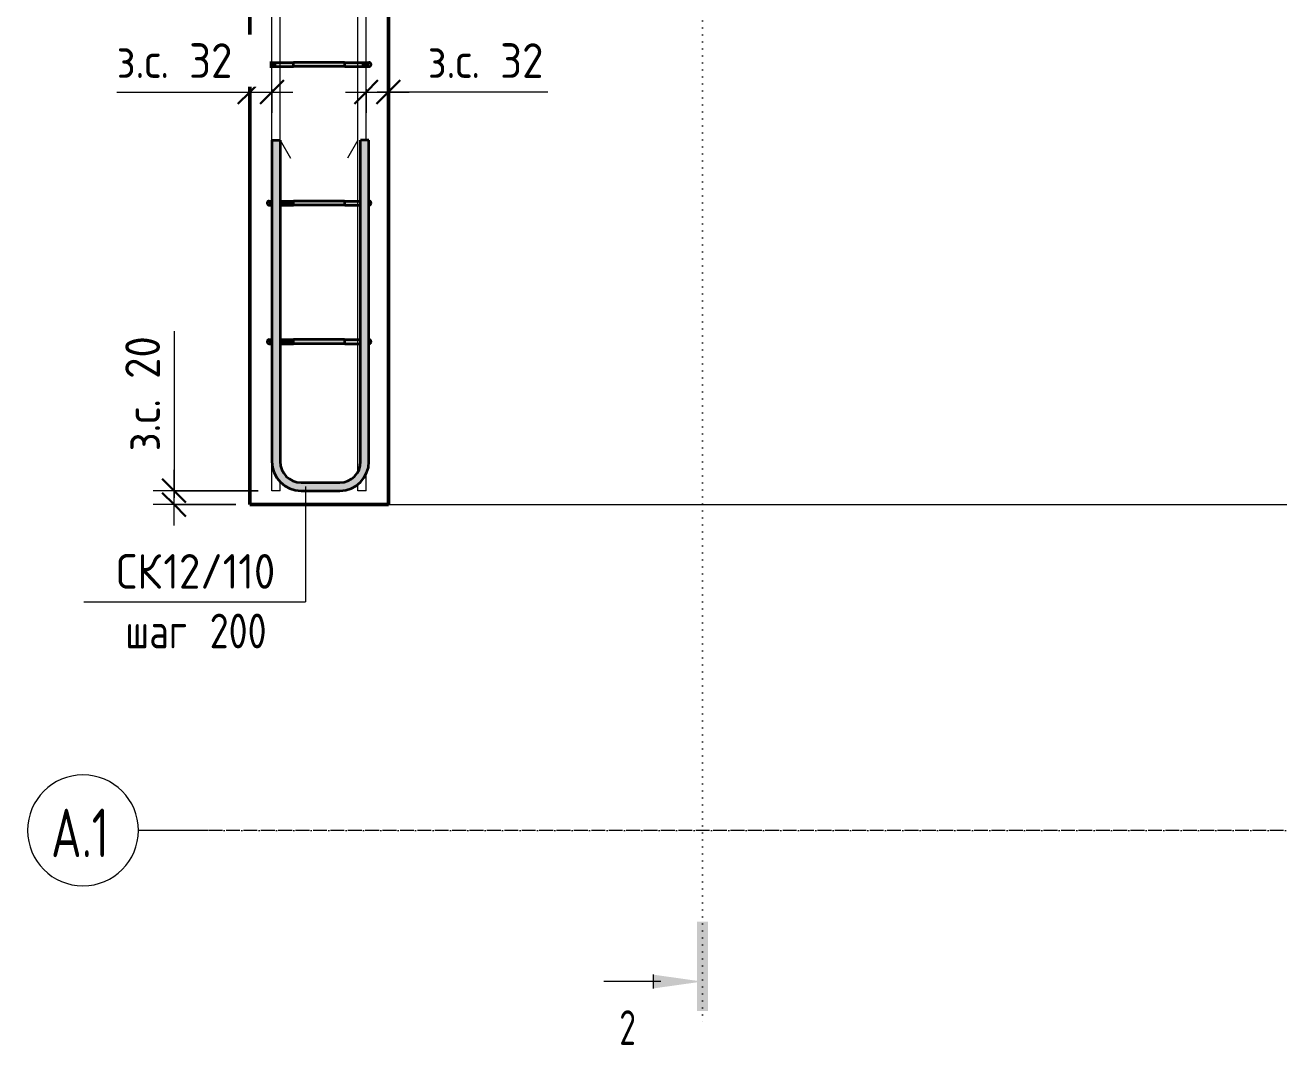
# Model space of a CAD drawing. Header units: millimetres. Extents: x 38156 to 72532, y -3741 to 33881.
# Drawn here: x 56990 to 58799, y 30835 to 32307 of the extents above; entities that cross this region are included whole.
import ezdxf

# ---------------------------------------------------------------- set-up
doc = ezdxf.new("R2010")
doc.units = ezdxf.units.MM
doc.linetypes.add('02 Штрихпунктирная _20 мм_', pattern=[25, 20, -2.5, 0, -2.5])
doc.linetypes.add('04 Пунктир 10мм', pattern=[10, 0, -10])
for name, color, linetype, lineweight in [('AA_Dim', 7, 'Continuous', 9), ('AA_Dim-20', 7, 'Continuous', 9), ('AA_Oformlenie', 7, 'Continuous', 9), ('AA_Razrez', 7, 'Continuous', 9), ('AA_Vinoska', 7, 'Continuous', 9), ('AF_Stena_Опалубка', 253, 'Continuous', 20), ('KR_Armatura_Tonkie', 7, 'Continuous', 20), ('KR_Fundament', 7, 'Continuous', 20), ('Оси', 7, 'Continuous', 9)]:
    doc.layers.add(name, color=color, linetype=linetype, lineweight=lineweight)
doc.styles.add('ISOCPEUR', font='isocpeur.ttf', dxfattribs={"width": 0.7, "height": 70})
doc.styles.add('ISOCPEUR_1', font='isocpeur.ttf', dxfattribs={"width": 0.7, "height": 50})
doc.styles.add('ISOCPEUR_2', font='isocpeur.ttf', dxfattribs={"width": 0.9, "height": 50})
doc.styles.add('ISOCPEUR_3', font='isocpeur.ttf', dxfattribs={"width": 0.8, "height": 50})
doc.dimstyles.new('01_Точн_3_знака__непрозр__З_С_', dxfattribs={"dimscale": 304.8, "dimtxt": 49.799059, "dimasz": 0.111549, "dimexe": 0.098425, "dimexo": 0.065617, "dimgap": 0.016404, "dimtad": 1, "dimdec": 3, "dimrnd": 0.001, "dimdsep": 46, "dimtxsty": 'ISOCPEUR_2', "dimblk1": 'OBLIQUE', "dimblk2": 'OBLIQUE', "dimsah": 1, "dimcen": 0.09, "dimdle": 0.098425, "dimazin": 0, "dimtfac": 1, "dimtdec": 4, "dimtix": 1, "dimtmove": 1, "dimatfit": 3, "dimfxl": 1, "dimtvp": 1, "dimtfill": 1, "dimtolj": 1, "dimtzin": 0, "dimlwd": 18, "dimlwe": 18, "dimarcsym": 2})

# ---------------------------------------------------------------- blocks, each defined once
blk = doc.blocks.new('079_Засечки _ЭлУзла_ - d12 А240-3764686-ВК_Арм')
at = {"layer": 'AA_Oformlenie'}
for p, q in [((0, 0), (15, -26)), ((112, 0), (97, -26))]:
    blk.add_line(p, q, dxfattribs=at)
blk = doc.blocks.new('Ось сетки - d_4мм-2765513-ВК_Арм')
at = {"layer": 'Оси'}
for start, end in [(360, 180), (360, 180), (180, 360), (180, 360)]:
    blk.add_arc((0, 0), 4, start, end, dxfattribs=at)
blk = doc.blocks.new('Разрез - Номер узла_ сзади-394133-ВК_Арм')
at = {"layer": 'AA_Razrez'}
for points in [[(7.329, 0.404), (7.329, -0.394), (0.873, -0.394), (0.873, 0.404)], [(3.497, -3.533), (2.503, -3.533), (3, 0)]]:
    blk.add_hatch(color=256, dxfattribs=at).paths.add_polyline_path(points)
for p, q in [((2.503, -3.533), (3.497, -3.533)), ((3, -3), (3, -7.096))]:
    blk.add_line(p, q, dxfattribs=at)
blk = doc.blocks.new('042_М_Арматуры - Диам длина поз _ Комментарий-2260297-ВК_Арм')
at = {"layer": 'AA_Vinoska'}
blk.add_line((-8, 0), (8, 0), dxfattribs=at)
blk = doc.blocks.new('DIMBLOCK29-ВК_Арм')
at = {"layer": 'AA_Dim-20', "lineweight": 18}
for p, q in [((57204.8, 31865.3), (57204.8, 31672)), ((57204.8, 31672), (57204.8, 31625)), ((57204.8, 31585), (57204.8, 31665)), ((57326, 31635), (57174.8, 31635)), ((57204.8, 31635), (57326, 31635)), ((57294, 31615), (57174.8, 31615)), ((57204.8, 31615), (57294, 31615))]:
    blk.add_line(p, q, dxfattribs=at)
at = {"layer": 'AA_Dim-20', "lineweight": 30}
for p, q in [((57204.8, 31635), (57187.8, 31652)), ((57204.8, 31615), (57187.8, 31632)), ((57204.8, 31635), (57221.8, 31618)), ((57204.8, 31615), (57221.8, 31598))]:
    blk.add_line(p, q, dxfattribs=at)
at = {"layer": 'AA_Dim-20', "color": 0, "lineweight": 18, "insert": (57134.5, 31692), "char_height": 50, "width": 208.007, "attachment_point": 1, "rotation": 90, "line_spacing_factor": 1.149209, "style": 'ISOCPEUR_2', "bg_fill": 3, "box_fill_scale": 1.25, "bg_fill_color": 256, "bg_fill_true_color": 13158600, "bg_fill_transparency": 0}
blk.add_mtext('з.с. 20', dxfattribs=at)
blk = doc.blocks.new('_Oblique')
at = {"color": 0, "linetype": 'ByBlock', "lineweight": -2}
blk.add_line((-0.5, -0.5), (0.5, 0.5), dxfattribs=at)
blk = doc.blocks.new('DIMBLOCK35-ВК_Арм')
at = {"layer": 'AA_Dim-20', "lineweight": 30}
for p, q in [((57314, 32210.3), (57331, 32227.3)), ((57346, 32210.3), (57363, 32227.3)), ((57314, 32210.3), (57297, 32193.3)), ((57346, 32210.3), (57329, 32193.3))]:
    blk.add_line(p, q, dxfattribs=at)
at = {"layer": 'AA_Dim-20', "lineweight": 18}
for p, q in [((57122.2, 32210.3), (57315.6, 32210.3)), ((57284, 32210.3), (57376, 32210.3)), ((57314, 32214.3), (57314, 32180.3)), ((57314, 32210.3), (57314, 32214.3)), ((57315.6, 32210.3), (57330, 32210.3)), ((57346, 32214.3), (57346, 32180.3)), ((57346, 32210.3), (57346, 32214.3))]:
    blk.add_line(p, q, dxfattribs=at)
at = {"layer": 'AA_Dim-20', "color": 0, "lineweight": 18, "insert": (57122.2, 32280.6), "char_height": 50, "width": 208.007, "attachment_point": 1, "line_spacing_factor": 1.149209, "style": 'ISOCPEUR_2', "bg_fill": 3, "box_fill_scale": 1.25, "bg_fill_color": 256, "bg_fill_true_color": 13158600, "bg_fill_transparency": 0}
blk.add_mtext('з.с. 32', dxfattribs=at)
blk = doc.blocks.new('DIMBLOCK36-ВК_Арм')
at = {"layer": 'AA_Dim-20', "lineweight": 30}
for p, q in [((57482, 32210.3), (57499, 32227.3)), ((57514, 32210.3), (57531, 32227.3)), ((57482, 32210.3), (57465, 32193.3)), ((57514, 32210.3), (57497, 32193.3))]:
    blk.add_line(p, q, dxfattribs=at)
at = {"layer": 'AA_Dim-20', "lineweight": 18}
for p, q in [((57452, 32210.3), (57544, 32210.3)), ((57482, 32214.3), (57482, 32180.3)), ((57482, 32210.3), (57482, 32214.3)), ((57551, 32210.3), (57498, 32210.3)), ((57514, 32214.3), (57514, 32180.3)), ((57514, 32210.3), (57514, 32214.3)), ((57744.3, 32210.3), (57551, 32210.3))]:
    blk.add_line(p, q, dxfattribs=at)
at = {"layer": 'AA_Dim-20', "color": 0, "lineweight": 18, "insert": (57571, 32280.6), "char_height": 50, "width": 208.007, "attachment_point": 1, "line_spacing_factor": 1.149209, "style": 'ISOCPEUR_2', "bg_fill": 3, "box_fill_scale": 1.25, "bg_fill_color": 256, "bg_fill_true_color": 13158600, "bg_fill_transparency": 0}
blk.add_mtext('з.с. 32', dxfattribs=at)

msp = doc.modelspace()

# ---------------------------------------------------------------- hatches: boundary and pattern name
at = {"layer": 'KR_Armatura_Tonkie'}
for points in [[(57341.2663, 32247.1022), (57342.0427, 32253), (57340.5427, 32252.5981), (57339.3495, 32251.2702), (57339.0427, 32250), (57339.4446, 32248.5), (57340.5427, 32247.4019)], [(57345.1181, 32247), (57352.5427, 32247), (57352.5427, 32253), (57342.0427, 32253), (57342.0427, 32247)], [(57362.5942, 32247), (57377.056, 32247), (57377.056, 32253), (57352.5427, 32253), (57352.5427, 32247)], [(57416.5678, 32247), (57451.0294, 32247), (57451.0294, 32253), (57377.056, 32253), (57377.056, 32247)], [(57475.5427, 32247), (57475.5427, 32253), (57451.0294, 32253), (57451.0294, 32247), (57470.5414, 32247)], [(57486.0427, 32247), (57486.0427, 32253), (57475.5427, 32253), (57475.5427, 32247), (57484.0348, 32247)], [(57486.8192, 32247.1022), (57487.5427, 32247.4019), (57488.6408, 32248.5), (57489.0427, 32250), (57488.6408, 32251.5), (57487.5427, 32252.5981), (57486.0427, 32253), (57486.2704, 32251.2702)], [(57358.0427, 31677), (57358.0427, 32141), (57346.0427, 32141), (57346.0427, 31677)], [(57486.0427, 31677), (57486.0427, 32141), (57474.0427, 32141), (57474.0427, 31677)], [(57341.2663, 32047.1022), (57342.0427, 32053), (57340.5427, 32052.5981), (57339.4446, 32051.5), (57339.0427, 32050), (57339.4446, 32048.5), (57340.5427, 32047.4019)], [(57345.1181, 32047), (57346.0427, 32047), (57346.0427, 32053), (57342.0427, 32053), (57342.0427, 32047)], [(57362.5942, 32047), (57377.056, 32047), (57377.056, 32053), (57358.0427, 32053), (57358.0427, 32047)], [(57416.5678, 32047), (57451.0294, 32047), (57451.0294, 32053), (57377.056, 32053), (57377.056, 32047)], [(57470.5414, 32047), (57474.0427, 32047), (57474.0427, 32053), (57451.0294, 32053), (57451.0294, 32047)], [(57486.8192, 32047.1022), (57487.5427, 32047.4019), (57488.6408, 32048.5), (57489.0427, 32050), (57488.6408, 32051.5), (57487.5427, 32052.5981), (57486.0427, 32053)], [(57341.2663, 31847.1022), (57342.0427, 31853), (57340.5427, 31852.5981), (57339.4446, 31851.5), (57339.0427, 31850), (57339.4446, 31848.5), (57340.5427, 31847.4019)], [(57346.0427, 31847), (57346.0427, 31853), (57342.0427, 31853), (57342.0427, 31847), (57345.1181, 31847)], [(57362.5942, 31847), (57377.056, 31847), (57377.056, 31853), (57358.0427, 31853), (57358.0427, 31847)], [(57416.5678, 31847), (57451.0294, 31847), (57451.0294, 31853), (57377.056, 31853), (57377.056, 31847)], [(57470.5414, 31847), (57474.0427, 31847), (57474.0427, 31853), (57451.0294, 31853), (57451.0294, 31847)], [(57486.8192, 31847.1022), (57487.5427, 31847.4019), (57488.6408, 31848.5), (57489.0427, 31850), (57488.6408, 31851.5), (57487.5427, 31852.5981), (57486.0427, 31853)], [(57388.0427, 31635), (57388.0427, 31647), (57380.2782, 31648.0222), (57373.0427, 31651.0192), (57366.6659, 31656), (57362.062, 31662), (57359.0649, 31669.2354), (57358.0427, 31677), (57346.0427, 31677), (57347.4738, 31666.1296), (57351.6697, 31656), (57358.3442, 31647.3015), (57367.0427, 31640.6269), (57377.1723, 31636.4311), (57380.2782, 31636.0222)], [(57444.0427, 31635), (57454.9131, 31636.4311), (57465.0427, 31640.6269), (57474.0427, 31647.6945), (57480.4158, 31656), (57484.6116, 31666.1296), (57486.0427, 31677), (57474.0427, 31677), (57473.0205, 31669.2354), (57470.0235, 31662), (57465.0427, 31655.6232), (57459.0427, 31651.0192), (57451.8073, 31648.0222), (57444.0427, 31647), (57444.0427, 31640.6269)], [(57444.0427, 31635), (57444.0427, 31647), (57388.0427, 31647), (57388.0427, 31635)]]:
    msp.add_hatch(color=256, dxfattribs=at).paths.add_polyline_path(points)

# ---------------------------------------------------------------- linework, layer by layer
at = {"layer": 'AA_Razrez', "linetype": '04 Пунктир 10мм'}
msp.add_line((57967.0886, 33656.4832), (57967.0886, 30866.8651), dxfattribs=at)
at = {"layer": 'AA_Vinoska'}
msp.add_line((57394.4348, 31641), (57394.4348, 31474.568), dxfattribs=at)
at = {"layer": 'AF_Stena_Опалубка', "color": 5, "lineweight": 50}
for p, q in [((57314.0427, 33265), (57314.0427, 31615)), ((57514.0427, 31615), (57514.0427, 33065)), ((57314.0427, 31615), (57514.0427, 31615))]:
    msp.add_line(p, q, dxfattribs=at)
at = {"layer": 'KR_Armatura_Tonkie'}
for p, q in [((57346.0427, 31635), (57346.0427, 33240)), ((57470.0427, 31662), (57470.0427, 33097)), ((57482.0427, 32141), (57482.0427, 33097)), ((57358.0427, 31677), (57358.0427, 33067)), ((57482.0427, 31635), (57482.0427, 31659.9278)), ((57358.0427, 31635), (57358.0427, 31647.6945)), ((57470.0427, 31635), (57470.0427, 31644.4636)), ((57358.0427, 31635), (57346.0427, 31635)), ((57482.0427, 31635), (57470.0427, 31635))]:
    msp.add_line(p, q, dxfattribs=at)
at = {"layer": 'KR_Armatura_Tonkie', "lineweight": 35}
for p, q in [((57342.0427, 32253), (57352.5427, 32253)), ((57342.0427, 32253), (57352.5427, 32253)), ((57342.0427, 32253), (57352.5427, 32253)), ((57342.0427, 32247), (57352.5427, 32247)), ((57342.0427, 32247), (57352.5427, 32247)), ((57342.0427, 32247), (57352.5427, 32247)), ((57352.5427, 32253), (57377.056, 32253)), ((57352.5427, 32253), (57377.056, 32253)), ((57352.5427, 32253), (57377.056, 32253)), ((57352.5427, 32247), (57377.056, 32247)), ((57352.5427, 32247), (57377.056, 32247)), ((57352.5427, 32247), (57377.056, 32247)), ((57377.056, 32247), (57377.056, 32253)), ((57450.9798, 32253), (57377.1056, 32253)), ((57450.9798, 32253), (57377.1056, 32253)), ((57450.9798, 32253), (57377.1056, 32253)), ((57450.9798, 32247), (57377.1056, 32247)), ((57450.9798, 32247), (57377.1056, 32247)), ((57450.9798, 32247), (57377.1056, 32247)), ((57451.0294, 32253), (57475.5427, 32253)), ((57451.0294, 32247), (57451.0294, 32253)), ((57451.0294, 32253), (57475.5427, 32253)), ((57451.0294, 32253), (57475.5427, 32253)), ((57451.0294, 32247), (57475.5427, 32247)), ((57451.0294, 32247), (57475.5427, 32247)), ((57451.0294, 32247), (57475.5427, 32247)), ((57475.5427, 32253), (57486.0427, 32253)), ((57475.5427, 32253), (57486.0427, 32253)), ((57475.5427, 32253), (57486.0427, 32253)), ((57475.5427, 32247), (57486.0427, 32247)), ((57475.5427, 32247), (57486.0427, 32247)), ((57475.5427, 32247), (57486.0427, 32247)), ((57346.0427, 32141), (57346.0427, 31677)), ((57346.0427, 32141), (57358.0427, 32141)), ((57358.0427, 32141), (57358.0427, 31677)), ((57486.0427, 32141), (57474.0427, 32141)), ((57474.0427, 31677), (57474.0427, 32141)), ((57486.0427, 31677), (57486.0427, 32141)), ((57342.0427, 32053), (57345.8786, 32053)), ((57342.0427, 32053), (57345.8786, 32053)), ((57342.0427, 32053), (57345.8786, 32053)), ((57342.0427, 32053), (57345.8786, 32053)), ((57342.0427, 32047), (57345.8786, 32047)), ((57342.0427, 32047), (57345.8786, 32047)), ((57342.0427, 32047), (57345.8786, 32047)), ((57342.0427, 32047), (57345.8786, 32047)), ((57358.0427, 32053), (57377.056, 32053)), ((57358.0427, 32053), (57377.056, 32053)), ((57358.0427, 32053), (57377.056, 32053)), ((57358.0427, 32053), (57377.056, 32053)), ((57358.0427, 32047), (57377.056, 32047)), ((57358.0427, 32047), (57377.056, 32047)), ((57358.0427, 32047), (57377.056, 32047)), ((57358.0427, 32047), (57377.056, 32047)), ((57377.056, 32047), (57377.056, 32053)), ((57450.9798, 32053), (57377.1056, 32053)), ((57450.9798, 32053), (57377.1056, 32053)), ((57450.9798, 32053), (57377.1056, 32053)), ((57450.9798, 32053), (57377.1056, 32053)), ((57450.9798, 32047), (57377.1056, 32047)), ((57450.9798, 32047), (57377.1056, 32047)), ((57450.9798, 32047), (57377.1056, 32047)), ((57450.9798, 32047), (57377.1056, 32047)), ((57451.0294, 32053), (57474.0427, 32053)), ((57451.0294, 32053), (57474.0427, 32053)), ((57451.0294, 32047), (57451.0294, 32053)), ((57451.0294, 32053), (57474.0427, 32053)), ((57451.0294, 32053), (57474.0427, 32053)), ((57451.0294, 32047), (57474.0427, 32047)), ((57451.0294, 32047), (57474.0427, 32047)), ((57451.0294, 32047), (57474.0427, 32047)), ((57451.0294, 32047), (57474.0427, 32047)), ((57342.0427, 31853), (57345.8786, 31853)), ((57342.0427, 31853), (57345.8786, 31853)), ((57342.0427, 31853), (57345.8786, 31853)), ((57342.0427, 31847), (57345.8786, 31847)), ((57342.0427, 31847), (57345.8786, 31847)), ((57342.0427, 31847), (57345.8786, 31847)), ((57358.0427, 31853), (57377.056, 31853)), ((57358.0427, 31853), (57377.056, 31853)), ((57358.0427, 31853), (57377.056, 31853)), ((57358.0427, 31847), (57377.056, 31847)), ((57358.0427, 31847), (57377.056, 31847)), ((57358.0427, 31847), (57377.056, 31847)), ((57377.056, 31847), (57377.056, 31853)), ((57450.9798, 31853), (57377.1056, 31853)), ((57450.9798, 31853), (57377.1056, 31853)), ((57450.9798, 31853), (57377.1056, 31853)), ((57450.9798, 31847), (57377.1056, 31847)), ((57450.9798, 31847), (57377.1056, 31847)), ((57450.9798, 31847), (57377.1056, 31847)), ((57451.0294, 31853), (57474.0427, 31853)), ((57451.0294, 31847), (57451.0294, 31853)), ((57451.0294, 31853), (57474.0427, 31853)), ((57451.0294, 31853), (57474.0427, 31853)), ((57451.0294, 31847), (57474.0427, 31847)), ((57451.0294, 31847), (57474.0427, 31847)), ((57451.0294, 31847), (57474.0427, 31847)), ((57388.0427, 31647), (57444.0427, 31647)), ((57388.0427, 31635), (57444.0427, 31635))]:
    msp.add_line(p, q, dxfattribs=at)
for centre, radius, start, end in [((57342.0427, 32250), 3, 90, 270), ((57342.0427, 32250), 3, 90, 270), ((57342.0427, 32250), 3, 154.763311, 270), ((57342.0427, 32250), 3, 154.763311, 270), ((57342.0427, 32250), 3, 154.763311, 270), ((57342.0427, 32250), 3, 154.763311, 270), ((57342.0427, 32250), 3, 90, 150), ((57342.0427, 32250), 3, 90, 150), ((57342.0427, 32250), 3, 90, 150), ((57342.0427, 32250), 3, 90, 150), ((57486.0427, 32250), 3, 270, 90), ((57486.0427, 32250), 3, 270, 90), ((57486.0427, 32250), 3, 30, 90), ((57486.0427, 32250), 3, 30, 90), ((57486.0427, 32250), 3, 30, 90), ((57486.0427, 32250), 3, 30, 90), ((57486.0427, 32250), 3, 270, 25.236689), ((57486.0427, 32250), 3, 270, 25.236689), ((57486.0427, 32250), 3, 270, 25.236689), ((57486.0427, 32250), 3, 270, 25.236689), ((57342.0427, 32050), 3, 90, 270), ((57342.0427, 32050), 3, 90, 270), ((57342.0427, 32050), 3, 90, 270), ((57342.0427, 32050), 3, 90, 270), ((57342.0427, 32050), 3, 90, 270), ((57342.0427, 32050), 3, 90, 270), ((57342.0427, 32050), 3, 90, 270), ((57342.0427, 32050), 3, 90, 270), ((57486.0427, 32050), 3, 270, 90), ((57486.0427, 32050), 3, 270, 90), ((57486.0427, 32050), 3, 270, 90), ((57486.0427, 32050), 3, 270, 90), ((57486.0427, 32050), 3, 270, 90), ((57486.0427, 32050), 3, 270, 90), ((57486.0427, 32050), 3, 270, 90), ((57486.0427, 32050), 3, 270, 90), ((57342.0427, 31850), 3, 90, 270), ((57342.0427, 31850), 3, 90, 270), ((57342.0427, 31850), 3, 90, 270), ((57342.0427, 31850), 3, 90, 270), ((57342.0427, 31850), 3, 90, 270), ((57342.0427, 31850), 3, 90, 270), ((57486.0427, 31850), 3, 270, 90), ((57486.0427, 31850), 3, 270, 90), ((57486.0427, 31850), 3, 270, 90), ((57486.0427, 31850), 3, 270, 90), ((57486.0427, 31850), 3, 270, 90), ((57486.0427, 31850), 3, 270, 90), ((57388.0427, 31677), 42, 180, 270), ((57388.0427, 31677), 30, 180, 270), ((57444.0427, 31677), 30, 270, 360), ((57444.0427, 31677), 42, 270, 0)]:
    msp.add_arc(centre, radius, start, end, dxfattribs=at)
at = {"layer": 'KR_Fundament'}
for p, q in [((57314.0427, 31615), (57314.0427, 33265)), ((57513.9931, 31615), (57314.0427, 31615)), ((57514.0427, 31615), (63274.0427, 31615))]:
    msp.add_line(p, q, dxfattribs=at)
at = {"layer": 'Оси'}
msp.add_line((57253.449, 31145), (57153.449, 31145), dxfattribs=at)
at = {"layer": 'Оси', "linetype": '02 Штрихпунктирная _20 мм_'}
msp.add_line((63374.0427, 31145), (57253.449, 31145), dxfattribs=at)

# ---------------------------------------------------------------- block references
at = {"layer": 'AA_Oformlenie'}
msp.add_blockref('079_Засечки _ЭлУзла_ - d12 А240-3764686-ВК_Арм', (57358.0427, 32141), dxfattribs=at)
at = {"layer": 'AA_Razrez', "extrusion": (0, 0, -1), "xscale": 19.99999999999999, "yscale": 19.99999999999999, "zscale": 19.99999999999999, "rotation": 90.00000000000053}
msp.add_blockref('Разрез - Номер узла_ сзади-394133-ВК_Арм', (-57967.0886, 30866.8651), dxfattribs=at)
at = {"layer": 'AA_Vinoska', "xscale": 19.99999999999999, "yscale": 19.99999999999999, "zscale": 19.99999999999999}
msp.add_blockref('042_М_Арматуры - Диам длина поз _ Комментарий-2260297-ВК_Арм', (57234.4348, 31474.568), dxfattribs=at)
at = {"layer": 'Оси', "xscale": 19.99999999999999, "yscale": 19.99999999999999, "zscale": 19.99999999999999, "rotation": 89.9999999999998}
msp.add_blockref('Ось сетки - d_4мм-2765513-ВК_Арм', (57073.449, 31145), dxfattribs=at)

# ---------------------------------------------------------------- texts
at = {"layer": 'AA_Razrez', "insert": (57847.306, 30885.4374), "char_height": 50, "width": 30.303787, "attachment_point": 1, "style": 'ISOCPEUR_1'}
msp.add_mtext('\\fISOCPEUR|b0|i0|c204|p34|;\\W.7;2', dxfattribs=at)
at = {"layer": 'AA_Vinoska', "char_height": 50, "attachment_point": 1}
for s, insert, width, style in [('СК', (57121.4976, 31543.65), 82.253137, 'ISOCPEUR_2'), ('12/110', (57189.3632, 31543.65), 199.139175, 'ISOCPEUR_2'), ('шаг', (57134.4676, 31457.669), 116.7257, 'ISOCPEUR_3'), (' 200', (57230.7759, 31457.669), 133.4008, 'ISOCPEUR_3')]:
    msp.add_mtext(s, dxfattribs=dict(at, insert=insert, width=width, style=style))
at = {"layer": 'Оси', "char_height": 70, "attachment_point": 1, "style": 'ISOCPEUR'}
for s, insert, width in [('\\fISOCPEUR|b0|i0|c204|p34|;\\W.7;А', (57027.2936, 31176.4076), 53.8734), ('.1', (57071.7436, 31176.4076), 48.261587)]:
    msp.add_mtext(s, dxfattribs=dict(at, insert=insert, width=width))

# ---------------------------------------------------------------- next in the draw order: dimensions: what is measured, and where the dimension line sits
at = {"layer": 'AA_Dim', "lineweight": 18}
for base, p1, p2, picture, middle in [((57346.0427, 32210.3003), (57314.0427, 32234.3419), (57346.0427, 32234.3419), 'DIMBLOCK35-ВК_Арм', (57226.2226, 32247.2898)), ((57514.0427, 32210.3003), (57482.0427, 32234.3419), (57514.0427, 32234.3419), 'DIMBLOCK36-ВК_Арм', (57675.0025, 32247.2898))]:
    dim = msp.add_linear_dim(base=base, p1=p1, p2=p2, dimstyle='01_Точн_3_знака__непрозр__З_С_', override={"dimpost": '<>', "dimfxl": 32}, dxfattribs=at)
    dim.commit()
    dim.dimension.update_dxf_attribs({"geometry": picture, "text_midpoint": middle, "dimtype": 160})
dim = msp.add_linear_dim(base=(57204.8169, 31635), p1=(57314.0427, 31615), p2=(57346.0427, 31635), angle=90, dimstyle='01_Точн_3_знака__непрозр__З_С_', override={"dimpost": '<>', "dimfxl": 37.735925}, dxfattribs=at)
dim.commit()
dim.dimension.update_dxf_attribs({"geometry": 'DIMBLOCK29-ВК_Арм', "text_midpoint": (57167.8275, 31795.9598), "dimtype": 160, "text_rotation": 90})

doc.saveas('drawing.dxf')
